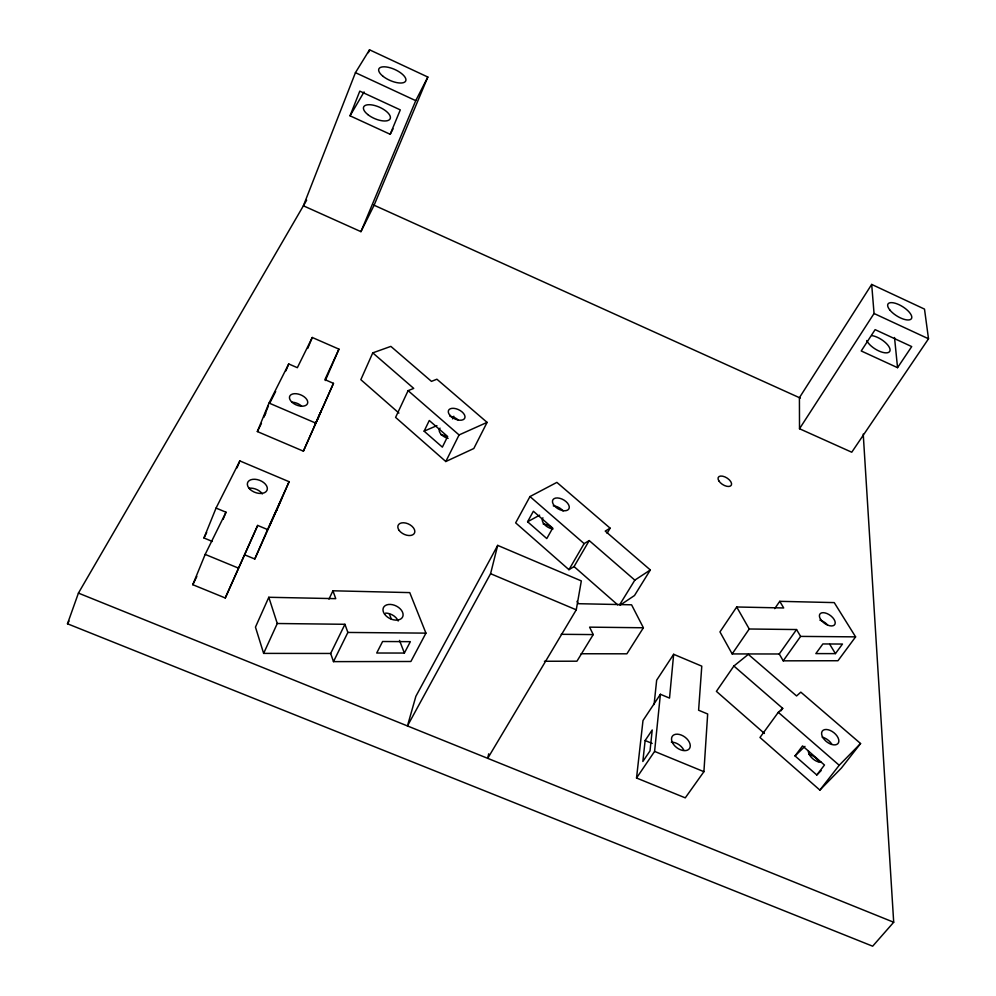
<?xml version="1.0" encoding="UTF-8"?>
<svg xmlns="http://www.w3.org/2000/svg" width="996" height="996" viewBox="0 0 996 996"><rect width="100%" height="100%" fill="white"/><g stroke="black" fill="none" stroke-linecap="round" stroke-linejoin="round"><path stroke-width="1.49" d="M673.657 654.297L669.524 698.096L660.398 694.287L642.993 720.544L636.531 778L685.273 797.858L703.911 771.676L707.67 713.995L698.607 710.223L701.782 666.15L673.657 654.297L656.663 680.181L654.098 704.508M636.531 778L654.596 751.407L660.398 694.287M645.134 740.538L642.843 761.479L650.027 750.86L652.218 729.968L645.134 740.538L652.168 743.439M488.7 753.823L487.716 758.342L576.261 609.826L581.328 580.917L497.689 545.385L415.867 696.316L407.451 725.935L490.58 573.696L497.689 545.385M863.233 434.094L893.698 922.246L872.658 946.2L67.491 623.782L78.423 593.106L306.644 200.196M355.448 72.658L303.394 205.799L360.938 231.657L374.098 205.226L427.832 77.041L369.528 49.8L355.448 72.658L415.743 100.658L360.938 231.657M368.396 52.688L369.528 49.8M350.032 115.81L359.793 91.134L400.292 109.884L390.195 134.286L350.032 115.81L364.075 91.943M212.36 541.463L203.956 537.977L216.057 508.072L239.837 460.911L289.101 481.715L276.589 510.624M236.998 467.883L239.837 460.911M289.101 481.715L267.538 529.548L257.678 525.427L225.27 597.974L192.788 584.702L205.176 554.399L226.005 512.218L216.057 508.072M338.951 349.148L324.895 379.625L333.473 383.348L303.382 451.163L257.341 431.554L269.02 403.044L288.728 363.951L297.356 367.686L312.271 337.482L338.951 349.148L325.331 380.534M268.447 405.783L263.791 417.15L265.758 413.228M223.092 519.327L226.005 512.218M285.852 370.923L288.728 363.951M307.714 348.438L312.271 337.482M225.27 597.974L257.678 525.427M245.053 554.984L254.789 559.017L267.538 529.548M269.555 525.888L282.291 497.191M303.382 451.163L333.473 383.348M316.292 422.18L321.123 411.037L314.574 425.566M372.765 352.87L413.738 388.403L408.099 390.644L395.599 417.399L445.81 461.522L473.81 448.511L487.094 422.379L436.895 379.215L431.455 381.368L390.855 346.384L372.765 352.87L360.838 379.675L398.91 413.054M330.66 653.463L333.486 661.63L410.887 661.493L425.939 633.132L409.754 592.608L332.938 590.79L335.752 598.658L268.808 597.276L255.462 627.119L263.629 653.388L330.66 653.463L344.94 624.293L277.274 623.508L263.629 653.388M254.789 559.017L277.262 508.782M328.966 599.119L332.938 590.79M424.122 431.168L429.276 420.499L447.627 436.497L442.361 447.129L424.122 431.168L436.908 425.628M192.788 584.702L196.847 576.447M452.52 418.868L453.803 416.241M333.486 661.63L347.865 632.448L344.94 624.293M445.81 461.522L459.069 434.941L487.094 422.379M269.754 403.181L275.655 391.465M203.956 537.977L206.682 532.524M257.341 431.554L261.462 423.337M415.743 100.658L427.832 77.041M390.195 134.286L393.022 128.87M404.376 653.052L410.352 641.661L382.601 641.511L376.712 653.015L404.376 653.052L399.521 640.416M529.984 496.556L515.654 522.863L568.965 569.687L574.057 566.587L589.221 540.579L634.826 580.133L650.338 569.961L605.219 531.092L610.125 528.179L556.876 482.388L529.984 496.556L584.129 543.604L589.221 540.579M527.594 521.755L533.37 511.247L552.693 528.092L546.792 538.562L527.594 521.755L539.645 515.169M67.491 623.782L69.035 621.093M568.965 569.687L584.129 543.604M607.099 533.308L610.125 528.179M577.02 601.298L578.19 603.701L631.576 604.809L643.391 627.766L589.595 627.144L593.23 634.589L576.945 661.195L544.439 661.257M619.736 604.634L634.826 580.133M650.338 569.961L634.502 595.521L620.147 605.132M643.391 627.766L626.895 653.812L581.079 653.75M871.687 284.42L799.415 397.69L799.514 428.741L851.754 452.221L928.509 338.789L924.5 309.096L871.687 284.42L874.052 313.503L799.514 428.741M779.756 601.323L783.703 607.971L736.691 606.987L719.959 631.9L732.16 653.924L779.258 653.986L796.551 629.547L800.622 636.394L855.601 636.867L834.237 602.605L779.756 601.323L774.701 608.643M897.545 367.673L911.714 346.583L875.123 329.639L861.229 350.966L897.545 367.673L894.52 337.507M732.16 653.924L749.241 628.999L796.551 629.547M733.878 666.025L782.719 708.368L778.299 712.327L759.985 737.488L819.87 790.089L841.421 768.028L860.569 743.526L800.821 692.145L796.576 695.955L748.307 654.372L733.878 666.025L716.41 691.361L764.43 733.454M779.258 653.986L783.217 660.834L800.622 636.394M780.889 710.883L782.719 708.368M835.432 653.625L842.467 644.051L822.87 643.939L815.861 653.6L835.432 653.625L829.793 644.362M855.601 636.867L837.972 660.734L783.217 660.834M795.02 755.914L802.552 745.917L824.476 765.028L816.795 774.975L795.02 755.914L804.955 746.378M819.87 790.089L839.217 765.264L860.569 743.526M816.795 774.975L821.127 770.63M347.865 632.448L425.939 633.132M561.221 634.303L593.23 634.589M78.423 593.106L893.698 922.246M654.596 751.407L703.911 771.676M205.176 554.399L238.069 567.957M490.58 573.696L576.261 609.826M269.02 403.044L315.57 423.026M373.662 205.027L800.373 398.114M874.052 313.503L928.509 338.789M408.099 390.644L459.069 434.941M778.299 712.327L839.217 765.264M574.057 566.587L617.794 604.921M736.691 606.987L749.241 628.999M389.274 613.735L391.44 619.35M268.808 597.276L277.274 623.508M543.169 523.971A9.076 5.329 29.3 0 1 552.917 529.075M440.942 434.742A8.877 5.055 26 0 1 447.241 436.933M809.051 754.433A9.91 5.889 38.8 0 1 818.675 761.591M819.945 620.197A9.064 4.93 35.9 0 1 827.564 624.94M292.7 402.222A9.587 5.54 22.1 0 1 301.464 405.995M248.876 488.239A10.383 6.499 21 0 1 262.359 493.904M871.737 335.577A13.645 5.665 32.2 0 1 888.743 346.347A13.645 5.665 32.2 0 1 882.68 352.36A13.645 5.665 32.2 0 1 866.744 340.545M385.651 613.075A10.607 7.047 26.1 0 1 398.176 621.031M821.351 762.301A9.948 5.864 38.6 0 1 812.736 758.715A9.948 5.864 38.6 0 1 808.354 750.972M822.161 737.165A9.997 5.839 38.5 0 1 831.884 744.373M551.697 528.739A9.113 5.304 29.3 0 1 543.953 523.908A9.113 5.304 29.3 0 1 542.92 517.808M553.278 505.831A9.151 5.279 29.3 0 1 563.114 510.985M671.329 742.145A10.495 6.698 36.4 0 1 683.779 750.025M448.113 438.402A8.914 5.03 26 0 1 440.618 433.733A8.914 5.03 26 0 1 440.033 428.143M449.968 416.328A8.952 5.005 26.1 0 1 458.135 419.889M399.197 530.47A9.064 5.603 25.7 0 0 413.925 533.918A9.064 5.603 25.7 0 0 405.833 523.074A9.064 5.603 25.7 0 0 399.197 530.47M718.826 480.844A7.595 3.922 32 0 0 730.541 485.986A7.595 3.922 32 0 0 725.051 476.96A7.595 3.922 32 0 0 718.826 480.844M367.798 114.565A14.504 6.188 23.8 0 0 390.096 118.885A14.504 6.188 23.8 0 0 372.853 105.09A14.504 6.188 23.8 0 0 367.798 114.565M383.149 76.393A14.728 5.976 24.1 0 0 405.646 81.087A14.728 5.976 24.1 0 0 388.067 67.267A14.728 5.976 24.1 0 0 383.149 76.393M820.542 619.238A9.101 4.905 35.8 0 0 834.25 625.115A9.101 4.905 35.8 0 0 827.141 613.611A9.101 4.905 35.8 0 0 820.542 619.238M292.152 402.384A9.624 5.515 22.2 0 0 307.44 403.729A9.624 5.515 22.2 0 0 296.198 393.719A9.624 5.515 22.2 0 0 292.152 402.384M250.158 489.447A10.433 6.474 21.1 0 0 266.965 490.381A10.433 6.474 21.1 0 0 254.914 479.275A10.433 6.474 21.1 0 0 250.158 489.447M889.677 309.793A13.832 5.478 32 0 0 910.568 319.455A13.832 5.478 32 0 0 898.927 304.651A13.832 5.478 32 0 0 889.677 309.793M384.605 614.208A10.657 7.022 26.1 0 0 401.998 617.918A10.657 7.022 26.1 0 0 392.536 604.709A10.657 7.022 26.1 0 0 384.605 614.208M822.845 737.488A10.035 5.814 38.4 0 0 837.823 743.713A10.035 5.814 38.4 0 0 830.017 730.367A10.035 5.814 38.4 0 0 822.845 737.488M554.224 505.607A9.188 5.254 29.3 0 0 568.666 509.193A9.188 5.254 29.3 0 0 559.727 498.286A9.188 5.254 29.3 0 0 554.224 505.607M672.512 742.755A10.545 6.673 36.3 0 0 688.722 749.378A10.545 6.673 36.3 0 0 681.451 735.123A10.545 6.673 36.3 0 0 672.512 742.755M449.769 415.145A8.989 4.98 26.1 0 0 464.211 418.955A8.989 4.98 26.1 0 0 455.969 408.721A8.989 4.98 26.1 0 0 449.769 415.145"/></g></svg>
